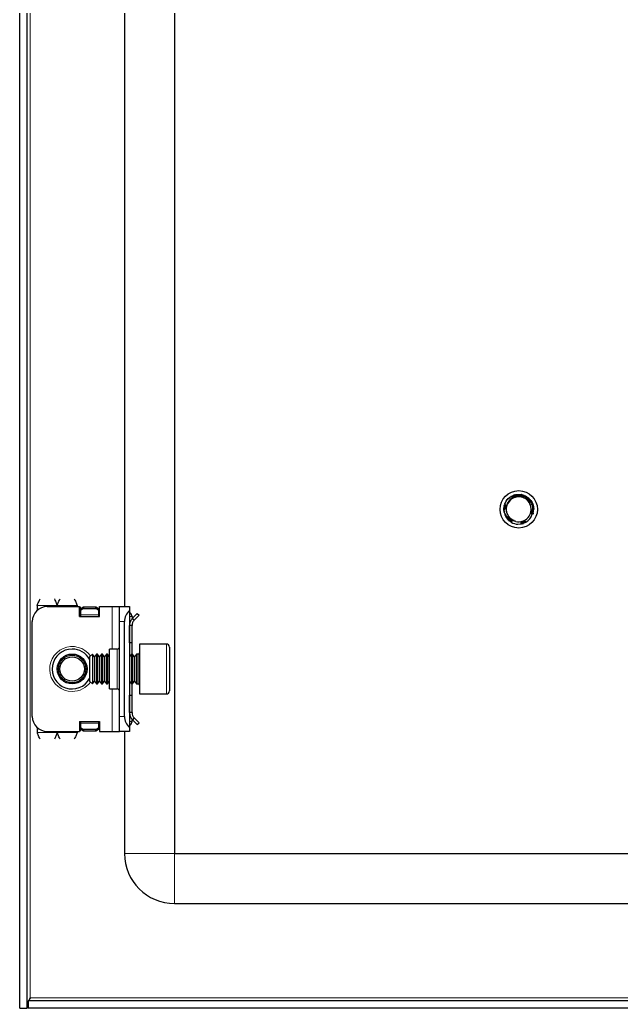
# Model space of a CAD drawing. Header units: millimetres. Extents: x 275 to 1191, y -693 to 1285.
# Drawn here: x 944.9 to 1065.4, y -589 to -390.8 of the extents above; entities that cross this region are included whole.
import ezdxf

# ---------------------------------------------------------------- set-up
doc = ezdxf.new("R2010")
doc.units = ezdxf.units.MM

msp = doc.modelspace()

# ---------------------------------------------------------------- linework, layer by layer
at = {"color": 7, "linetype": 'Continuous', "lineweight": 25}
for p, q in [((944.88, -588.97), (944.88, 1172.03)), ((946.38, -588.97), (946.38, 1172.03)), ((975.88, 1141.03), (975.88, -557.97)), ((965.88, -33.47), (965.88, -508.47)), ((1042.61, -487), (1042.78, -486.87)), ((1043.34, -486.39), (1043.61, -486.27)), ((1044.28, -486.03), (1044.24, -486.04)), ((1044.43, -486.01), (1044.61, -485.98)), ((1045.42, -486.02), (1045.38, -486.01)), ((1045.6, -486.05), (1045.56, -486.04)), ((1045.78, -486.1), (1045.74, -486.09)), ((1045.78, -486.15), (1045.99, -486.18)), ((1045.96, -486.17), (1045.91, -486.15)), ((1046.31, -486.33), (1046.27, -486.31)), ((1046.31, -486.33), (1046.31, -486.44)), ((1046.31, -486.33), (1046.45, -486.45)), ((1046.49, -486.44), (1046.45, -486.41)), ((1046.66, -486.55), (1046.62, -486.52)), ((1046.82, -486.68), (1046.78, -486.65)), ((1046.97, -486.82), (1046.94, -486.78)), ((1047.11, -486.96), (1047.08, -486.92)), ((1041.89, -488.77), (1041.88, -488.82)), ((1041.88, -488.97), (1041.88, -488.96)), ((1041.89, -488.77), (1041.95, -488.46)), ((1041.91, -488.56), (1041.9, -488.61)), ((1041.94, -488.36), (1041.93, -488.41)), ((1041.99, -488.17), (1041.98, -488.21)), ((1042.05, -487.99), (1042.03, -488.03)), ((1042.1, -487.85), (1042.2, -487.67)), ((1042.11, -487.85), (1042.21, -487.66)), ((1047.7, -487.93), (1047.69, -487.92)), ((1047.75, -488.1), (1047.74, -488.06)), ((1047.8, -488.28), (1047.79, -488.24)), ((1047.84, -488.47), (1047.83, -488.42)), ((1047.88, -488.86), (1047.85, -489.1)), ((1047.86, -488.66), (1047.86, -488.61)), ((1047.87, -489.27), (1047.87, -489.22)), ((1047.88, -488.86), (1047.88, -488.81)), ((1047.88, -489.06), (1047.88, -489.01)), ((1042.59, -489.83), (1042.42, -489.42)), ((1042.72, -491.05), (1042.6, -490.91)), ((1042.61, -490.93), (1042.62, -490.94)), ((1042.72, -491.05), (1042.75, -491.08)), ((1042.86, -491.19), (1042.9, -491.22)), ((1043.02, -491.32), (1043.06, -491.35)), ((1047.8, -489.67), (1047.72, -489.91)), ((1047.75, -489.86), (1047.76, -489.82)), ((1047.8, -489.67), (1047.81, -489.62)), ((1047.84, -489.47), (1047.85, -489.42)), ((1043.19, -491.44), (1043.23, -491.47)), ((1044.68, -491.96), (1045.43, -491.89)), ((1045.57, -491.89), (1045.62, -491.88)), ((1045.76, -491.84), (1045.81, -491.82)), ((1045.95, -491.77), (1046, -491.75)), ((1046.33, -491.59), (1046.1, -491.67)), ((1046.15, -491.69), (1046.19, -491.67)), ((1046.5, -491.49), (1046.3, -491.6)), ((1046.33, -491.52), (1046.37, -491.57)), ((1046.33, -491.59), (1046.37, -491.57)), ((948.38, -508.22), (948.38, -509.23)), ((950.38, -508.47), (956.88, -508.47)), ((956.38, -508.22), (956.38, -508.47)), ((956.88, -510.47), (956.88, -508.47)), ((957.08, -508.59), (956.88, -508.59)), ((957.08, -510.47), (957.08, -508.59)), ((957.13, -508.85), (957.63, -508.49)), ((957.63, -508.85), (957.13, -509.2)), ((957.13, -509.2), (957.13, -508.85)), ((957.63, -508.49), (957.63, -508.85)), ((957.63, -508.49), (960.13, -508.49)), ((957.63, -508.85), (960.13, -508.85)), ((960.13, -508.85), (960.13, -508.49)), ((960.13, -508.49), (960.63, -508.85)), ((960.63, -509.2), (960.13, -508.85)), ((960.63, -508.85), (960.63, -509.2)), ((960.88, -510.47), (960.88, -508.47)), ((960.88, -508.47), (963.38, -508.47)), ((963.38, -508.47), (964.88, -508.47)), ((964.88, -508.47), (966.88, -508.47)), ((964.88, -511.47), (964.88, -508.47)), ((966.88, -508.47), (966.88, -509.23)), ((956.88, -510.47), (960.88, -510.47)), ((957.13, -510.11), (957.13, -509.2)), ((957.13, -510.47), (957.13, -510.11)), ((960.63, -509.2), (960.63, -510.11)), ((960.63, -510.11), (960.63, -510.47)), ((966.88, -509.23), (966.88, -532.7)), ((966.88, -509.55), (967.09, -509.76)), ((967.38, -510.47), (967.38, -510.93)), ((967.47, -510.8), (968.44, -509.83)), ((967.82, -511.16), (967.47, -510.8)), ((967.82, -511.16), (968.8, -510.18)), ((968.44, -509.83), (968.8, -510.18)), ((947.38, -530.47), (947.38, -511.47)), ((964.88, -530.47), (964.88, -511.47)), ((965.88, -530.47), (965.88, -511.47)), ((967.38, -512.22), (966.88, -512.22)), ((966.88, -515.72), (966.88, -512.22)), ((967.38, -515.72), (967.38, -512.22)), ((964.38, -516.97), (962.88, -516.97)), ((962.88, -524.97), (962.88, -516.97)), ((967.38, -515.72), (966.88, -515.72)), ((967.38, -517.97), (967.38, -515.72)), ((974.28, -515.97), (968.88, -515.97)), ((968.88, -515.97), (968.88, -525.97)), ((974.88, -516.57), (974.88, -525.37)), ((959.44, -517.97), (958.88, -518.52)), ((958.88, -518.52), (958.88, -523.41)), ((959.49, -517.97), (959.44, -517.97)), ((959.44, -517.97), (959.44, -523.97)), ((959.88, -518.52), (959.49, -517.97)), ((959.49, -517.97), (959.49, -523.49)), ((960.27, -517.97), (959.88, -518.52)), ((959.88, -518.52), (959.88, -523.03)), ((960.49, -517.97), (960.27, -517.97)), ((960.27, -517.97), (960.27, -523.49)), ((960.88, -518.52), (960.49, -517.97)), ((960.49, -517.97), (960.49, -523.49)), ((961.27, -517.97), (960.88, -518.52)), ((960.88, -518.52), (960.88, -523.03)), ((961.49, -517.97), (961.27, -517.97)), ((961.27, -517.97), (961.27, -523.49)), ((961.88, -518.52), (961.49, -517.97)), ((961.49, -517.97), (961.49, -523.49)), ((962.27, -517.97), (961.88, -518.52)), ((961.88, -518.52), (961.88, -523.03)), ((962.49, -517.97), (962.27, -517.97)), ((962.27, -517.97), (962.27, -523.49)), ((962.88, -518.52), (962.49, -517.97)), ((962.49, -517.97), (962.49, -523.49)), ((967.27, -517.97), (966.88, -518.52)), ((967.49, -517.97), (967.27, -517.97)), ((967.27, -517.97), (967.27, -523.49)), ((967.88, -518.52), (967.49, -517.97)), ((967.49, -517.97), (967.49, -523.49)), ((968.27, -517.97), (967.88, -518.52)), ((967.88, -518.52), (967.88, -523.03)), ((968.63, -517.97), (968.27, -517.97)), ((968.27, -517.97), (968.27, -523.49)), ((959.88, -523.03), (959.88, -523.41)), ((960.88, -523.03), (960.88, -523.41)), ((961.88, -523.03), (961.88, -523.41)), ((967.88, -523.03), (967.88, -523.41)), ((958.88, -523.41), (959.44, -523.97)), ((959.44, -523.97), (959.49, -523.97)), ((959.49, -523.97), (959.88, -523.41)), ((959.49, -523.49), (959.49, -523.97)), ((959.88, -523.41), (960.27, -523.97)), ((960.27, -523.49), (960.27, -523.97)), ((960.27, -523.97), (960.49, -523.97)), ((960.49, -523.97), (960.88, -523.41)), ((960.49, -523.49), (960.49, -523.97)), ((960.88, -523.41), (961.27, -523.97)), ((961.27, -523.49), (961.27, -523.97)), ((961.27, -523.97), (961.49, -523.97)), ((961.49, -523.97), (961.88, -523.41)), ((961.49, -523.49), (961.49, -523.97)), ((961.88, -523.41), (962.27, -523.97)), ((962.27, -523.49), (962.27, -523.97)), ((962.27, -523.97), (962.49, -523.97)), ((962.49, -523.97), (962.88, -523.41)), ((962.49, -523.49), (962.49, -523.97)), ((962.88, -524.97), (964.38, -524.97)), ((966.88, -523.41), (967.27, -523.97)), ((967.27, -523.49), (967.27, -523.97)), ((967.27, -523.97), (967.49, -523.97)), ((967.38, -526.22), (967.38, -523.97)), ((967.49, -523.97), (967.88, -523.41)), ((967.49, -523.49), (967.49, -523.97)), ((967.88, -523.41), (968.27, -523.97)), ((968.27, -523.49), (968.27, -523.97)), ((968.27, -523.97), (968.63, -523.97)), ((966.88, -526.22), (967.38, -526.22)), ((966.88, -529.72), (966.88, -526.22)), ((967.38, -529.72), (967.38, -526.22)), ((968.88, -525.97), (974.28, -525.97)), ((964.88, -533.47), (964.88, -530.47)), ((967.38, -529.72), (966.88, -529.72)), ((967.82, -530.78), (967.47, -531.13)), ((967.82, -530.78), (968.8, -531.75)), ((948.38, -532.7), (948.38, -533.72)), ((956.88, -531.47), (956.88, -533.47)), ((956.88, -531.47), (960.88, -531.47)), ((957.08, -533.35), (957.08, -531.47)), ((957.13, -531.82), (957.13, -531.47)), ((957.13, -532.74), (957.13, -531.82)), ((957.13, -532.74), (957.63, -533.09)), ((957.13, -533.09), (957.13, -532.74)), ((960.13, -533.09), (960.63, -532.74)), ((960.63, -531.47), (960.63, -531.82)), ((960.63, -531.82), (960.63, -532.74)), ((960.63, -532.74), (960.63, -533.09)), ((960.88, -531.47), (960.88, -533.47)), ((967.09, -532.17), (966.88, -532.38)), ((966.88, -532.7), (966.88, -533.47)), ((967.38, -531.47), (967.38, -531.07)), ((967.47, -531.13), (968.44, -532.11)), ((968.44, -532.11), (968.8, -531.75)), ((950.38, -533.47), (956.88, -533.47)), ((956.38, -533.47), (956.38, -533.72)), ((956.88, -533.35), (957.08, -533.35)), ((957.63, -533.44), (957.13, -533.09)), ((960.13, -533.09), (957.63, -533.09)), ((957.63, -533.09), (957.63, -533.44)), ((960.13, -533.44), (957.63, -533.44)), ((960.13, -533.44), (960.13, -533.09)), ((960.63, -533.09), (960.13, -533.44)), ((960.88, -533.47), (963.38, -533.47)), ((963.38, -533.47), (964.88, -533.47)), ((966.88, -533.47), (964.88, -533.47)), ((965.88, -533.47), (965.88, -557.97)), ((975.88, -557.97), (1159.88, -557.97)), ((975.88, -567.97), (1159.88, -567.97)), ((946.58, -587.47), (946.58, -588.97)), ((1189.18, -587.47), (946.58, -587.47)), ((946.74, -587.47), (946.98, -586.87)), ((944.88, -588.97), (946.38, -588.97)), ((1189.18, -588.97), (946.58, -588.97))]:
    msp.add_line(p, q, dxfattribs=at)
at = {"color": 8, "linetype": 'Continuous', "lineweight": 18}
for p, q in [((946.98, -586.87), (946.98, 1169.93)), ((948.38, -508.22), (952.38, -508.22)), ((952.38, -508.22), (956.38, -508.22)), ((963.38, -516.97), (963.38, -508.47)), ((960.63, -510.11), (957.13, -510.11)), ((966.88, -509.97), (967.09, -509.76)), ((966.88, -510.47), (967.38, -510.47)), ((965.88, -511.47), (964.88, -511.47)), ((964.38, -524.97), (964.38, -516.97)), ((974.28, -525.97), (974.28, -515.97)), ((968.63, -519.35), (968.63, -517.97)), ((968.63, -523.97), (968.63, -519.35)), ((963.38, -533.47), (963.38, -524.97)), ((964.88, -530.47), (965.88, -530.47)), ((957.13, -531.82), (960.63, -531.82)), ((966.88, -531.47), (967.38, -531.47)), ((966.88, -531.97), (967.09, -532.17)), ((948.38, -533.72), (952.38, -533.72)), ((956.38, -533.72), (952.38, -533.72)), ((975.88, -557.97), (965.88, -557.97)), ((975.88, -557.97), (975.88, -567.97)), ((1188.78, -586.87), (946.98, -586.87))]:
    msp.add_line(p, q, dxfattribs=at)
at = {"color": 7, "linetype": 'Continuous', "lineweight": 25}
for centre, radius in [((1044.88, -488.97), 3.75), ((955.38, -520.97), 3), ((955.38, -520.97), 2.76), ((955.38, -520.97), 2.45)]:
    msp.add_circle(centre, radius, dxfattribs=at)
for centre, radius, start, end in [((1044.88, -488.97), 2.5, 108.5944, 168.5944), ((1044.88, -488.97), 2.5, 48.5944, 108.5944), ((1044.88, -488.97), 2.5, 348.5944, 48.5944), ((1044.88, -488.97), 3, 180, 220.7437), ((1044.88, -488.97), 2.5, 168.5944, 190.5165), ((1044.88, -488.97), 2.5, 255.8881, 288.5944), ((1044.88, -488.97), 2.5, 288.5944, 348.5944), ((1044.88, -488.97), 3, 239.9286, 266.2193), ((950.38, -511.47), 3, 90, 180), ((968.88, -511.47), 3, 131.8103, 180), ((966.38, -510.47), 1, 360, 45), ((955.38, -520.97), 4, 90, 331.045), ((955.38, -520.97), 4, 28.955, 90), ((964.38, -516.47), 0.5, 270, 0), ((974.28, -516.57), 0.6, 0, 90), ((968.63, -517.72), 0.25, 270, 0), ((964.38, -525.47), 0.5, 0, 90), ((968.63, -524.22), 0.25, 360, 90), ((974.28, -525.37), 0.6, 270, 360), ((950.38, -530.47), 3, 180, 270), ((968.88, -530.47), 3, 180, 228.1897), ((966.38, -531.47), 1, 315, 360), ((975.88, -557.97), 10, 180, 270)]:
    msp.add_arc(centre, radius, start, end, dxfattribs=at)
at = {"color": 8, "linetype": 'Continuous', "lineweight": 18}
for start, end in [(35.4622, 270), (270, 324.5378)]:
    msp.add_arc((955.38, -520.97), 4.5, start, end, dxfattribs=at)
at = {"color": 7, "linetype": 'Continuous', "lineweight": 25}
for points, knots in [([(1042.05, -487.99), (1042.25, -487.56), (1042.57, -486.92), (1043.16, -486.52), (1043.36, -486.38)], [0, 0, 0, 0, 0.657042, 1, 1, 1, 1]), ([(1042.25, -487.58), (1042.28, -487.51), (1042.42, -487.16), (1042.73, -486.85), (1043.01, -486.63), (1043.05, -486.59)], [0, 0, 0, 0, 0.17549, 0.867074, 1, 1, 1, 1]), ([(1042.33, -487.45), (1042.35, -487.4), (1042.45, -487.1), (1042.7, -486.89), (1042.9, -486.71)], [0, 0, 0, 0, 0.171865, 1, 1, 1, 1]), ([(1043.72, -486.61), (1043.66, -486.64), (1043.34, -486.83), (1042.84, -487.29), (1042.53, -487.88), (1042.45, -488.22), (1042.43, -488.28)], [0, 0, 0, 0, 0.104785, 0.513079, 0.918136, 1, 1, 1, 1]), ([(1042.61, -487), (1042.61, -487.01), (1042.59, -487.03), (1042.58, -487.04), (1042.57, -487.06)], [0, 0, 0, 0, 0.296796, 1, 1, 1, 1]), ([(1042.74, -486.87), (1042.73, -486.87), (1042.72, -486.88), (1042.71, -486.89), (1042.71, -486.9)], [0, 0, 0, 0, 0.4842322, 1, 1, 1, 1]), ([(1042.87, -486.74), (1042.87, -486.74), (1042.86, -486.75), (1042.85, -486.76), (1042.84, -486.77)], [0, 0, 0, 0, 0.485158, 1, 1, 1, 1]), ([(1043.02, -486.62), (1043.01, -486.62), (1043, -486.63), (1042.99, -486.64), (1042.98, -486.64)], [0, 0, 0, 0, 0.484546, 1, 1, 1, 1]), ([(1043.17, -486.5), (1043.17, -486.5), (1043.16, -486.51), (1043.14, -486.52), (1043.14, -486.53)], [0, 0, 0, 0, 0.482687, 1, 1, 1, 1]), ([(1043.17, -486.5), (1043.19, -486.49), (1043.24, -486.46), (1043.29, -486.43), (1043.34, -486.42)], [0, 0, 0, 0, 0.230751, 1, 1, 1, 1]), ([(1043.34, -486.39), (1043.34, -486.4), (1043.32, -486.4), (1043.31, -486.41), (1043.3, -486.42)], [0, 0, 0, 0, 0.480194, 1, 1, 1, 1]), ([(1043.34, -486.39), (1043.37, -486.41), (1043.43, -486.45), (1043.51, -486.51), (1043.54, -486.56), (1043.56, -486.59)], [0, 0, 0, 0, 0.362858, 0.693435, 1, 1, 1, 1]), ([(1043.7, -486.65), (1043.69, -486.65), (1043.65, -486.64), (1043.58, -486.61), (1043.51, -486.56), (1043.42, -486.49), (1043.38, -486.42), (1043.36, -486.38)], [0, 0, 0, 0, 0.084477, 0.253367, 0.470159, 0.686909, 1, 1, 1, 1]), ([(1043.52, -486.29), (1043.52, -486.3), (1043.5, -486.3), (1043.49, -486.31), (1043.48, -486.32)], [0, 0, 0, 0, 0.477867, 1, 1, 1, 1]), ([(1043.64, -486.59), (1043.63, -486.58), (1043.62, -486.53), (1043.59, -486.45), (1043.54, -486.38), (1043.5, -486.34), (1043.48, -486.32)], [0, 0, 0, 0, 0.154183, 0.462567, 0.728091, 1, 1, 1, 1]), ([(1043.52, -486.29), (1043.55, -486.31), (1043.61, -486.35), (1043.68, -486.43), (1043.72, -486.51), (1043.75, -486.57), (1043.75, -486.61), (1043.76, -486.61)], [0, 0, 0, 0, 0.2607623, 0.4948046, 0.7237939, 0.9427899, 1, 1, 1, 1]), ([(1043.71, -486.2), (1043.7, -486.21), (1043.69, -486.21), (1043.67, -486.22), (1043.67, -486.22)], [0, 0, 0, 0, 0.4764859, 1, 1, 1, 1]), ([(1043.8, -486.62), (1043.8, -486.6), (1043.81, -486.55), (1043.79, -486.47), (1043.76, -486.38), (1043.72, -486.29), (1043.68, -486.25), (1043.67, -486.22)], [0, 0, 0, 0, 0.114393, 0.350182, 0.585971, 0.790611, 1, 1, 1, 1]), ([(1043.71, -486.2), (1043.73, -486.2), (1043.79, -486.17), (1043.86, -486.16), (1043.9, -486.15)], [0, 0, 0, 0, 0.301025, 1, 1, 1, 1]), ([(1043.71, -486.2), (1043.74, -486.23), (1043.79, -486.27), (1043.85, -486.35), (1043.89, -486.43), (1043.91, -486.52), (1043.91, -486.58), (1043.91, -486.62), (1043.9, -486.63)], [0, 0, 0, 0, 0.218347, 0.41099, 0.598711, 0.777744, 0.945667, 1, 1, 1, 1]), ([(1044.08, -486.6), (1044.07, -486.6), (1044.02, -486.62), (1043.94, -486.63), (1043.85, -486.63), (1043.78, -486.62), (1043.73, -486.61), (1043.72, -486.61)], [0, 0, 0, 0, 0.099011, 0.388276, 0.61301, 0.895384, 1, 1, 1, 1]), ([(1043.9, -486.13), (1043.9, -486.13), (1043.88, -486.14), (1043.87, -486.14), (1043.86, -486.15)], [0, 0, 0, 0, 0.4765794, 1, 1, 1, 1]), ([(1043.93, -486.63), (1043.93, -486.62), (1043.95, -486.59), (1043.96, -486.51), (1043.96, -486.41), (1043.94, -486.32), (1043.91, -486.23), (1043.87, -486.17), (1043.86, -486.15)], [0, 0, 0, 0, 0.019058, 0.219488, 0.419831, 0.620151, 0.807785, 1, 1, 1, 1]), ([(1043.9, -486.13), (1043.93, -486.16), (1043.97, -486.21), (1044.02, -486.29), (1044.04, -486.38), (1044.05, -486.46), (1044.05, -486.53), (1044.04, -486.57), (1044.03, -486.59)], [0, 0, 0, 0, 0.213002, 0.396975, 0.575181, 0.744364, 0.902779, 1, 1, 1, 1]), ([(1044.1, -486.07), (1044.09, -486.07), (1044.07, -486.08), (1044.06, -486.08), (1044.05, -486.08)], [0, 0, 0, 0, 0.4789775, 1, 1, 1, 1]), ([(1044.06, -486.58), (1044.07, -486.56), (1044.09, -486.51), (1044.11, -486.42), (1044.11, -486.33), (1044.1, -486.22), (1044.07, -486.14), (1044.05, -486.08)], [0, 0, 0, 0, 0.147065, 0.321231, 0.495346, 0.669443, 1, 1, 1, 1]), ([(1044.35, -486.36), (1044.34, -486.38), (1044.32, -486.43), (1044.26, -486.5), (1044.17, -486.57), (1044.11, -486.59), (1044.08, -486.6)], [0, 0, 0, 0, 0.153621, 0.528305, 0.811762, 1, 1, 1, 1]), ([(1044.1, -486.07), (1044.12, -486.1), (1044.15, -486.16), (1044.18, -486.25), (1044.2, -486.33), (1044.19, -486.41), (1044.17, -486.48), (1044.15, -486.54), (1044.13, -486.57), (1044.12, -486.58)], [0, 0, 0, 0, 0.195461, 0.359649, 0.517607, 0.666788, 0.806268, 0.936243, 1, 1, 1, 1]), ([(1044.17, -486.53), (1044.17, -486.53), (1044.21, -486.48), (1044.24, -486.4), (1044.26, -486.29), (1044.27, -486.2), (1044.26, -486.11), (1044.25, -486.06), (1044.24, -486.04)], [0, 0, 0, 0, 0.001313, 0.309582, 0.493731, 0.677835, 0.837663, 1, 1, 1, 1]), ([(1044.28, -486.03), (1044.29, -486.05), (1044.32, -486.11), (1044.33, -486.19), (1044.33, -486.27), (1044.32, -486.35), (1044.29, -486.44), (1044.24, -486.5), (1044.21, -486.53)], [0, 0, 0, 0, 0.162579, 0.32416, 0.478216, 0.623372, 0.759205, 1, 1, 1, 1]), ([(1044.21, -486.54), (1044.23, -486.52), (1044.28, -486.47), (1044.32, -486.41), (1044.34, -486.38), (1044.35, -486.36)], [0, 0, 0, 0, 0.41332, 0.833507, 1, 1, 1, 1]), ([(1044.28, -486.03), (1044.31, -486.02), (1044.63, -485.96), (1045.27, -485.95), (1045.93, -486.13), (1046.26, -486.31), (1046.33, -486.34)], [0, 0, 0, 0, 0.044285, 0.46488, 0.894202, 1, 1, 1, 1]), ([(1046.33, -486.65), (1046.26, -486.61), (1045.94, -486.44), (1045.27, -486.25), (1044.65, -486.29), (1044.35, -486.36), (1044.35, -486.36)], [0, 0, 0, 0, 0.102158, 0.551599, 0.99962, 1, 1, 1, 1]), ([(1044.71, -486), (1044.78, -485.98), (1044.95, -485.95), (1045.12, -485.97), (1045.22, -485.99)], [0, 0, 0, 0, 0.399625, 1, 1, 1, 1]), ([(1045.4, -486.03), (1045.44, -486.03), (1045.59, -486.04), (1045.72, -486.08), (1045.81, -486.12)], [0, 0, 0, 0, 0.317385, 1, 1, 1, 1]), ([(1046.25, -486.62), (1046.25, -486.62), (1046.25, -486.59), (1046.26, -486.52), (1046.28, -486.43), (1046.31, -486.37), (1046.33, -486.34)], [0, 0, 0, 0, 0.058255, 0.305509, 0.64716, 1, 1, 1, 1]), ([(1046.33, -486.65), (1046.35, -486.62), (1046.39, -486.58), (1046.43, -486.49), (1046.44, -486.44), (1046.45, -486.41)], [0, 0, 0, 0, 0.351509, 0.671861, 1, 1, 1, 1]), ([(1046.53, -487.09), (1046.53, -487.08), (1046.49, -487.05), (1046.44, -486.99), (1046.39, -486.9), (1046.36, -486.82), (1046.33, -486.73), (1046.33, -486.67), (1046.33, -486.65)], [0, 0, 0, 0, 0.066273, 0.267344, 0.423096, 0.618734, 0.814089, 1, 1, 1, 1]), ([(1046.49, -486.44), (1046.49, -486.47), (1046.48, -486.54), (1046.45, -486.64), (1046.41, -486.72), (1046.37, -486.77), (1046.35, -486.79), (1046.35, -486.79)], [0, 0, 0, 0, 0.275174, 0.5228455, 0.7652252, 0.9970202, 1, 1, 1, 1]), ([(1046.36, -486.84), (1046.38, -486.83), (1046.42, -486.81), (1046.48, -486.76), (1046.54, -486.69), (1046.59, -486.61), (1046.61, -486.55), (1046.62, -486.52)], [0, 0, 0, 0, 0.084965, 0.329338, 0.573716, 0.784411, 1, 1, 1, 1]), ([(1046.66, -486.55), (1046.65, -486.59), (1046.64, -486.66), (1046.6, -486.75), (1046.55, -486.82), (1046.49, -486.88), (1046.44, -486.92), (1046.41, -486.93), (1046.41, -486.93)], [0, 0, 0, 0, 0.222831, 0.420099, 0.612409, 0.79585, 0.967895, 1, 1, 1, 1]), ([(1046.42, -486.96), (1046.42, -486.96), (1046.46, -486.95), (1046.52, -486.92), (1046.61, -486.87), (1046.68, -486.81), (1046.74, -486.73), (1046.77, -486.68), (1046.78, -486.65)], [0, 0, 0, 0, 0.002693, 0.20821, 0.413641, 0.619057, 0.807274, 1, 1, 1, 1]), ([(1046.82, -486.68), (1046.81, -486.72), (1046.79, -486.78), (1046.74, -486.86), (1046.69, -486.93), (1046.62, -486.98), (1046.56, -487.01), (1046.53, -487.02), (1046.51, -487.02)], [0, 0, 0, 0, 0.219212, 0.409339, 0.593597, 0.768568, 0.932394, 1, 1, 1, 1]), ([(1046.52, -487.05), (1046.56, -487.04), (1046.62, -487.03), (1046.72, -486.99), (1046.8, -486.94), (1046.88, -486.87), (1046.92, -486.81), (1046.94, -486.78)], [0, 0, 0, 0, 0.190996, 0.383798, 0.576553, 0.78528, 1, 1, 1, 1]), ([(1046.98, -487.17), (1046.98, -487.17), (1046.95, -487.19), (1046.9, -487.2), (1046.81, -487.21), (1046.71, -487.2), (1046.6, -487.15), (1046.55, -487.11), (1046.53, -487.09)], [0, 0, 0, 0, 0.045866, 0.230744, 0.387461, 0.658246, 0.861978, 1, 1, 1, 1]), ([(1046.97, -486.82), (1046.96, -486.85), (1046.93, -486.91), (1046.87, -486.98), (1046.81, -487.04), (1046.73, -487.08), (1046.67, -487.1), (1046.62, -487.1), (1046.59, -487.1)], [0, 0, 0, 0, 0.211659, 0.390361, 0.562352, 0.724819, 0.876696, 1, 1, 1, 1]), ([(1046.61, -487.12), (1046.62, -487.12), (1046.69, -487.13), (1046.79, -487.11), (1046.9, -487.06), (1046.99, -487.01), (1047.05, -486.95), (1047.08, -486.92)], [0, 0, 0, 0, 0.046579, 0.362688, 0.551736, 0.740753, 1, 1, 1, 1]), ([(1046.62, -487.16), (1046.65, -487.17), (1046.71, -487.19), (1046.8, -487.2), (1046.9, -487.19), (1046.95, -487.18), (1046.98, -487.17)], [0, 0, 0, 0, 0.251795, 0.502165, 0.752314, 1, 1, 1, 1]), ([(1047.11, -486.96), (1047.09, -486.98), (1047.06, -487.03), (1046.99, -487.09), (1046.92, -487.13), (1046.85, -487.16), (1046.78, -487.17), (1046.71, -487.18), (1046.68, -487.17), (1046.66, -487.16)], [0, 0, 0, 0, 0.169226, 0.337427, 0.497935, 0.649179, 0.790582, 0.922688, 1, 1, 1, 1]), ([(1047.72, -489.01), (1047.71, -488.93), (1047.7, -488.54), (1047.52, -487.87), (1047.15, -487.39), (1046.98, -487.17)], [0, 0, 0, 0, 0.108003, 0.585763, 1, 1, 1, 1]), ([(1047.11, -486.96), (1047.23, -487.11), (1047.51, -487.46), (1047.8, -488.12), (1047.85, -488.63), (1047.88, -488.88)], [0, 0, 0, 0, 0.274163, 0.639603, 1, 1, 1, 1]), ([(1047.19, -487.08), (1047.23, -487.12), (1047.37, -487.26), (1047.46, -487.43), (1047.53, -487.56)], [0, 0, 0, 0, 0.288707, 1, 1, 1, 1]), ([(1042.37, -488.68), (1042.36, -488.69), (1042.35, -488.73), (1042.31, -488.78), (1042.25, -488.83), (1042.19, -488.88), (1042.11, -488.92), (1042.03, -488.95), (1041.95, -488.96), (1041.9, -488.96), (1041.88, -488.96)], [0, 0, 0, 0, 0.0602215, 0.1811302, 0.3019881, 0.4228095, 0.5894372, 0.7560296, 0.8771102, 1, 1, 1, 1]), ([(1041.88, -488.98), (1041.88, -488.93), (1041.88, -488.85), (1041.89, -488.77), (1041.9, -488.75)], [0, 0, 0, 0, 0.659859, 1, 1, 1, 1]), ([(1042.24, -488.84), (1042.21, -488.83), (1042.15, -488.81), (1042.06, -488.8), (1041.97, -488.8), (1041.91, -488.81), (1041.88, -488.82)], [0, 0, 0, 0, 0.237597, 0.516729, 0.755527, 1, 1, 1, 1]), ([(1041.88, -488.98), (1041.91, -488.96), (1041.97, -488.93), (1042.07, -488.9), (1042.13, -488.9), (1042.15, -488.89)], [0, 0, 0, 0, 0.371226, 0.708872, 1, 1, 1, 1]), ([(1042.81, -490.75), (1042.79, -490.73), (1042.54, -490.5), (1042.2, -490.04), (1041.95, -489.43), (1041.9, -489.08), (1041.88, -488.97)], [0, 0, 0, 0, 0.050685, 0.485619, 0.826643, 1, 1, 1, 1]), ([(1041.89, -488.77), (1041.92, -488.76), (1041.98, -488.73), (1042.08, -488.71), (1042.17, -488.71), (1042.25, -488.72), (1042.3, -488.74), (1042.32, -488.75)], [0, 0, 0, 0, 0.235039, 0.445532, 0.651268, 0.847853, 1, 1, 1, 1]), ([(1042.34, -488.73), (1042.32, -488.71), (1042.27, -488.67), (1042.18, -488.63), (1042.08, -488.61), (1041.99, -488.6), (1041.93, -488.61), (1041.9, -488.61)], [0, 0, 0, 0, 0.189173, 0.404697, 0.62022, 0.807935, 1, 1, 1, 1]), ([(1041.91, -488.56), (1041.94, -488.55), (1042.01, -488.53), (1042.1, -488.52), (1042.19, -488.53), (1042.28, -488.56), (1042.34, -488.59), (1042.37, -488.62), (1042.38, -488.62)], [0, 0, 0, 0, 0.214065, 0.402363, 0.585629, 0.760234, 0.923894, 1, 1, 1, 1]), ([(1042.4, -488.62), (1042.39, -488.61), (1042.36, -488.57), (1042.3, -488.52), (1042.21, -488.46), (1042.12, -488.43), (1042.03, -488.41), (1041.97, -488.41), (1041.93, -488.41)], [0, 0, 0, 0, 0.069872, 0.258455, 0.446951, 0.635422, 0.81547, 1, 1, 1, 1]), ([(1041.94, -488.36), (1041.95, -488.31), (1041.97, -488.23), (1042, -488.16), (1042.01, -488.13)], [0, 0, 0, 0, 0.657988, 1, 1, 1, 1]), ([(1041.94, -488.36), (1041.98, -488.35), (1042.04, -488.34), (1042.14, -488.35), (1042.22, -488.37), (1042.3, -488.4), (1042.36, -488.45), (1042.39, -488.48), (1042.4, -488.5)], [0, 0, 0, 0, 0.208898, 0.388587, 0.562428, 0.727295, 0.881578, 1, 1, 1, 1]), ([(1042.41, -488.47), (1042.39, -488.45), (1042.36, -488.4), (1042.3, -488.35), (1042.23, -488.29), (1042.15, -488.25), (1042.07, -488.22), (1042.01, -488.22), (1041.98, -488.21)], [0, 0, 0, 0, 0.137266, 0.30795, 0.478578, 0.649185, 0.822833, 1, 1, 1, 1]), ([(1041.99, -488.17), (1042.02, -488.17), (1042.08, -488.16), (1042.17, -488.18), (1042.25, -488.21), (1042.31, -488.25), (1042.37, -488.31), (1042.41, -488.36), (1042.43, -488.4), (1042.44, -488.41)], [0, 0, 0, 0, 0.165667, 0.330522, 0.488809, 0.638525, 0.778629, 0.909213, 1, 1, 1, 1]), ([(1042.41, -488.33), (1042.4, -488.32), (1042.38, -488.27), (1042.33, -488.21), (1042.26, -488.14), (1042.18, -488.09), (1042.11, -488.05), (1042.06, -488.04), (1042.03, -488.03)], [0, 0, 0, 0, 0.076151, 0.276704, 0.47712, 0.677473, 0.837574, 1, 1, 1, 1]), ([(1042.05, -487.99), (1042.07, -487.99), (1042.13, -488), (1042.21, -488.03), (1042.28, -488.07), (1042.34, -488.12), (1042.38, -488.18), (1042.42, -488.25), (1042.44, -488.3), (1042.44, -488.33), (1042.44, -488.34)], [0, 0, 0, 0, 0.1540267, 0.3070949, 0.4528616, 0.5901228, 0.718565, 0.8388555, 0.9524699, 1, 1, 1, 1]), ([(1042.12, -487.85), (1042.13, -487.8), (1042.16, -487.67), (1042.23, -487.56), (1042.27, -487.5)], [0, 0, 0, 0, 0.462482, 1, 1, 1, 1]), ([(1042.37, -488.63), (1042.37, -488.74), (1042.35, -489.01), (1042.4, -489.27), (1042.42, -489.42)], [0, 0, 0, 0, 0.408521, 1, 1, 1, 1]), ([(1042.43, -488.47), (1042.43, -488.48), (1042.42, -488.53), (1042.4, -488.58), (1042.38, -488.62), (1042.37, -488.63)], [0, 0, 0, 0, 0.157682, 0.80304, 1, 1, 1, 1]), ([(1042.43, -488.28), (1042.44, -488.31), (1042.45, -488.37), (1042.44, -488.44), (1042.43, -488.47)], [0, 0, 0, 0, 0.5444726, 1, 1, 1, 1]), ([(1047.33, -489.46), (1047.34, -489.43), (1047.36, -489.35), (1047.41, -489.25), (1047.48, -489.17), (1047.55, -489.11), (1047.62, -489.05), (1047.67, -489.02), (1047.71, -489.01), (1047.72, -489.01)], [0, 0, 0, 0, 0.125166, 0.336769, 0.488675, 0.640371, 0.791962, 0.943503, 1, 1, 1, 1]), ([(1047.84, -489.47), (1047.8, -489.48), (1047.74, -489.5), (1047.64, -489.5), (1047.55, -489.48), (1047.48, -489.45), (1047.41, -489.42), (1047.38, -489.38), (1047.36, -489.37)], [0, 0, 0, 0, 0.205811, 0.38496, 0.558827, 0.724121, 0.878934, 1, 1, 1, 1]), ([(1047.4, -489.28), (1047.43, -489.3), (1047.48, -489.35), (1047.57, -489.39), (1047.66, -489.42), (1047.75, -489.43), (1047.82, -489.43), (1047.85, -489.42)], [0, 0, 0, 0, 0.19243, 0.403622, 0.614801, 0.805152, 1, 1, 1, 1]), ([(1047.87, -489.27), (1047.83, -489.28), (1047.77, -489.31), (1047.67, -489.32), (1047.58, -489.31), (1047.5, -489.29), (1047.44, -489.27), (1047.42, -489.26), (1047.42, -489.25)], [0, 0, 0, 0, 0.227908, 0.430276, 0.627707, 0.816134, 0.99284, 1, 1, 1, 1]), ([(1047.49, -489.17), (1047.49, -489.17), (1047.53, -489.19), (1047.6, -489.22), (1047.69, -489.23), (1047.78, -489.24), (1047.84, -489.22), (1047.87, -489.22)], [0, 0, 0, 0, 0.050156, 0.304513, 0.55888, 0.776903, 1, 1, 1, 1]), ([(1047.88, -489.06), (1047.85, -489.08), (1047.79, -489.11), (1047.69, -489.13), (1047.6, -489.14), (1047.55, -489.13), (1047.53, -489.12)], [0, 0, 0, 0, 0.293779, 0.558982, 0.818494, 1, 1, 1, 1]), ([(1047.57, -487.67), (1047.59, -487.7), (1047.68, -487.83), (1047.73, -488), (1047.76, -488.13)], [0, 0, 0, 0, 0.192577, 1, 1, 1, 1]), ([(1047.65, -489.04), (1047.67, -489.04), (1047.72, -489.04), (1047.8, -489.04), (1047.85, -489.02), (1047.88, -489.01)], [0, 0, 0, 0, 0.236131, 0.613435, 1, 1, 1, 1]), ([(1047.77, -488.22), (1047.79, -488.27), (1047.85, -488.42), (1047.86, -488.58), (1047.87, -488.69)], [0, 0, 0, 0, 0.28291, 1, 1, 1, 1]), ([(1043.87, -491.2), (1043.8, -491.16), (1043.48, -491.01), (1042.97, -490.59), (1042.72, -490.09), (1042.59, -489.83)], [0, 0, 0, 0, 0.1306517, 0.5600073, 1, 1, 1, 1]), ([(1042.61, -490.93), (1042.62, -490.9), (1042.66, -490.85), (1042.72, -490.8), (1042.77, -490.76), (1042.81, -490.75), (1042.81, -490.75)], [0, 0, 0, 0, 0.315056, 0.630194, 0.945514, 1, 1, 1, 1]), ([(1043.17, -490.8), (1043.14, -490.79), (1043.08, -490.77), (1043, -490.78), (1042.92, -490.79), (1042.84, -490.81), (1042.73, -490.85), (1042.66, -490.91), (1042.62, -490.94)], [0, 0, 0, 0, 0.149407, 0.278563, 0.407661, 0.536722, 0.727045, 1, 1, 1, 1]), ([(1042.72, -491.05), (1042.73, -491.02), (1042.76, -490.97), (1042.82, -490.9), (1042.89, -490.85), (1042.96, -490.82), (1043.04, -490.8), (1043.11, -490.79), (1043.16, -490.8), (1043.19, -490.81)], [0, 0, 0, 0, 0.159446, 0.318034, 0.469983, 0.61348, 0.747649, 0.872856, 1, 1, 1, 1]), ([(1043.23, -490.85), (1043.23, -490.85), (1043.2, -490.84), (1043.13, -490.85), (1043.04, -490.87), (1042.96, -490.9), (1042.89, -490.95), (1042.81, -491.01), (1042.77, -491.06), (1042.75, -491.08)], [0, 0, 0, 0, 0.018281, 0.175639, 0.332896, 0.490097, 0.647274, 0.821632, 1, 1, 1, 1]), ([(1042.81, -490.75), (1042.83, -490.74), (1042.87, -490.73), (1042.96, -490.72), (1043.06, -490.74), (1043.15, -490.78), (1043.23, -490.83), (1043.31, -490.91), (1043.38, -491.03), (1043.4, -491.11), (1043.42, -491.15)], [0, 0, 0, 0, 0.0736464, 0.1695635, 0.351373, 0.4388934, 0.519676, 0.6829056, 0.8511995, 1, 1, 1, 1]), ([(1042.86, -491.19), (1042.87, -491.15), (1042.9, -491.09), (1042.95, -491.01), (1043.01, -490.95), (1043.08, -490.91), (1043.16, -490.88), (1043.21, -490.86), (1043.24, -490.86), (1043.25, -490.86)], [0, 0, 0, 0, 0.198035, 0.367663, 0.531495, 0.686664, 0.831818, 0.981917, 1, 1, 1, 1]), ([(1043.31, -490.93), (1043.3, -490.93), (1043.26, -490.93), (1043.18, -490.96), (1043.09, -491), (1043.02, -491.06), (1042.95, -491.13), (1042.92, -491.19), (1042.9, -491.22)], [0, 0, 0, 0, 0.0505002, 0.2411237, 0.4316534, 0.6221537, 0.8086921, 1, 1, 1, 1]), ([(1043.02, -491.32), (1043.03, -491.28), (1043.04, -491.22), (1043.09, -491.13), (1043.14, -491.06), (1043.2, -491), (1043.26, -490.96), (1043.31, -490.95), (1043.32, -490.95)], [0, 0, 0, 0, 0.209239, 0.392702, 0.571062, 0.740844, 0.899958, 1, 1, 1, 1]), ([(1043.37, -491.03), (1043.35, -491.04), (1043.29, -491.07), (1043.21, -491.12), (1043.15, -491.19), (1043.09, -491.27), (1043.07, -491.32), (1043.06, -491.35)], [0, 0, 0, 0, 0.172104, 0.391099, 0.610089, 0.802801, 1, 1, 1, 1]), ([(1043.19, -491.44), (1043.19, -491.41), (1043.2, -491.34), (1043.23, -491.25), (1043.28, -491.17), (1043.33, -491.11), (1043.37, -491.08), (1043.39, -491.07)], [0, 0, 0, 0, 0.240212, 0.454711, 0.664287, 0.864517, 1, 1, 1, 1]), ([(1043.42, -491.18), (1043.4, -491.2), (1043.35, -491.23), (1043.3, -491.31), (1043.25, -491.39), (1043.24, -491.44), (1043.23, -491.47)], [0, 0, 0, 0, 0.228254, 0.510351, 0.752319, 1, 1, 1, 1]), ([(1043.36, -491.55), (1043.36, -491.52), (1043.36, -491.45), (1043.39, -491.35), (1043.41, -491.29), (1043.43, -491.27), (1043.43, -491.27)], [0, 0, 0, 0, 0.357139, 0.680979, 0.998183, 1, 1, 1, 1]), ([(1043.42, -491.15), (1043.42, -491.17), (1043.43, -491.22), (1043.44, -491.29), (1043.44, -491.38), (1043.42, -491.47), (1043.39, -491.53), (1043.38, -491.56)], [0, 0, 0, 0, 0.113604, 0.31095, 0.508229, 0.75166, 1, 1, 1, 1]), ([(1044.27, -491.39), (1043.99, -491.34), (1043.69, -491.29), (1043.42, -491.16), (1043.42, -491.15)], [0, 0, 0, 0, 0.965671, 1, 1, 1, 1]), ([(1044.27, -491.39), (1044.18, -491.35), (1044.04, -491.3), (1043.91, -491.22), (1043.87, -491.2)], [0, 0, 0, 0, 0.681733, 1, 1, 1, 1]), ([(1045.43, -491.89), (1045.42, -491.87), (1045.4, -491.83), (1045.38, -491.75), (1045.38, -491.67), (1045.4, -491.59), (1045.44, -491.51), (1045.5, -491.43), (1045.59, -491.37), (1045.65, -491.35), (1045.68, -491.34)], [0, 0, 0, 0, 0.098631, 0.238541, 0.378532, 0.49895, 0.601027, 0.777401, 0.9101, 1, 1, 1, 1]), ([(1045.76, -491.84), (1045.74, -491.81), (1045.7, -491.75), (1045.66, -491.67), (1045.64, -491.58), (1045.64, -491.5), (1045.65, -491.43), (1045.67, -491.37), (1045.68, -491.34), (1045.69, -491.34)], [0, 0, 0, 0, 0.198483, 0.367712, 0.531083, 0.685778, 0.830503, 0.965152, 1, 1, 1, 1]), ([(1045.68, -491.34), (1045.69, -491.33), (1045.74, -491.32), (1045.82, -491.31), (1045.91, -491.31), (1046, -491.32), (1046.09, -491.34), (1046.17, -491.38), (1046.25, -491.43), (1046.3, -491.47), (1046.33, -491.51), (1046.34, -491.52)], [0, 0, 0, 0, 0.0429601, 0.1733, 0.2742626, 0.4010814, 0.5277159, 0.6542588, 0.7807587, 0.9368521, 1, 1, 1, 1]), ([(1045.77, -491.32), (1045.77, -491.32), (1045.75, -491.36), (1045.73, -491.44), (1045.73, -491.54), (1045.74, -491.64), (1045.76, -491.73), (1045.79, -491.79), (1045.81, -491.82)], [0, 0, 0, 0, 0.043388, 0.23288, 0.422274, 0.611632, 0.803279, 1, 1, 1, 1]), ([(1045.95, -491.77), (1045.93, -491.74), (1045.88, -491.7), (1045.83, -491.61), (1045.8, -491.53), (1045.78, -491.45), (1045.78, -491.38), (1045.79, -491.33), (1045.79, -491.31)], [0, 0, 0, 0, 0.208724, 0.39105, 0.568219, 0.73683, 0.894853, 1, 1, 1, 1]), ([(1045.89, -491.31), (1045.89, -491.34), (1045.88, -491.4), (1045.89, -491.5), (1045.91, -491.59), (1045.95, -491.68), (1045.98, -491.73), (1046, -491.75)], [0, 0, 0, 0, 0.181695, 0.396783, 0.61186, 0.803681, 1, 1, 1, 1]), ([(1046.15, -491.69), (1046.12, -491.67), (1046.06, -491.62), (1046, -491.55), (1045.96, -491.47), (1045.93, -491.39), (1045.93, -491.33), (1045.93, -491.31)], [0, 0, 0, 0, 0.234253, 0.442787, 0.646465, 0.841043, 1, 1, 1, 1]), ([(1046.04, -491.33), (1046.04, -491.33), (1046.04, -491.37), (1046.05, -491.43), (1046.08, -491.52), (1046.13, -491.6), (1046.17, -491.64), (1046.19, -491.67)], [0, 0, 0, 0, 0.00279, 0.269575, 0.536371, 0.765499, 1, 1, 1, 1]), ([(1046.34, -491.52), (1046.42, -491.47), (1046.77, -491.24), (1047.26, -490.73), (1047.48, -490.18), (1047.58, -489.94)], [0, 0, 0, 0, 0.128781, 0.613629, 1, 1, 1, 1]), ([(1047.31, -489.53), (1047.32, -489.57), (1047.33, -489.63), (1047.37, -489.71), (1047.42, -489.79), (1047.48, -489.86), (1047.53, -489.9), (1047.57, -489.93), (1047.58, -489.94)], [0, 0, 0, 0, 0.182737, 0.363423, 0.543947, 0.724373, 0.904747, 1, 1, 1, 1]), ([(1047.58, -489.94), (1047.58, -489.93), (1047.55, -489.92), (1047.5, -489.9), (1047.43, -489.85), (1047.39, -489.79), (1047.35, -489.72), (1047.32, -489.62), (1047.32, -489.52), (1047.33, -489.47), (1047.33, -489.46)], [0, 0, 0, 0, 0.022761, 0.192243, 0.346896, 0.477535, 0.588677, 0.783334, 0.968624, 1, 1, 1, 1]), ([(1047.75, -489.86), (1047.72, -489.86), (1047.66, -489.86), (1047.57, -489.83), (1047.5, -489.8), (1047.44, -489.75), (1047.38, -489.69), (1047.35, -489.63), (1047.32, -489.59), (1047.32, -489.56), (1047.32, -489.56)], [0, 0, 0, 0, 0.1598118, 0.3187112, 0.4706482, 0.6140129, 0.7481309, 0.8733873, 0.9910826, 1, 1, 1, 1]), ([(1047.34, -489.51), (1047.35, -489.52), (1047.37, -489.57), (1047.43, -489.64), (1047.5, -489.71), (1047.58, -489.76), (1047.67, -489.8), (1047.73, -489.81), (1047.76, -489.82)], [0, 0, 0, 0, 0.1126873, 0.2669781, 0.4643321, 0.6616074, 0.8291568, 1, 1, 1, 1]), ([(1047.8, -489.67), (1047.76, -489.68), (1047.7, -489.68), (1047.6, -489.67), (1047.52, -489.64), (1047.45, -489.6), (1047.39, -489.55), (1047.36, -489.51), (1047.35, -489.49)], [0, 0, 0, 0, 0.207037, 0.38272, 0.55212, 0.712365, 0.86221, 1, 1, 1, 1]), ([(1047.38, -489.42), (1047.4, -489.44), (1047.44, -489.49), (1047.52, -489.54), (1047.61, -489.59), (1047.71, -489.62), (1047.77, -489.62), (1047.81, -489.62)], [0, 0, 0, 0, 0.183111, 0.381533, 0.579913, 0.787111, 1, 1, 1, 1]), ([(1047.75, -489.8), (1047.75, -489.82), (1047.74, -489.88), (1047.72, -489.94), (1047.7, -489.97)], [0, 0, 0, 0, 0.405617, 1, 1, 1, 1]), ([(1045.58, -491.39), (1045.57, -491.39), (1045.54, -491.42), (1045.51, -491.47), (1045.47, -491.55), (1045.43, -491.64), (1045.42, -491.74), (1045.42, -491.82), (1045.43, -491.87), (1045.43, -491.89)], [0, 0, 0, 0, 0.036757, 0.196192, 0.355485, 0.51469, 0.719746, 0.882005, 1, 1, 1, 1]), ([(1045.57, -491.89), (1045.56, -491.86), (1045.53, -491.81), (1045.5, -491.72), (1045.5, -491.64), (1045.5, -491.56), (1045.53, -491.47), (1045.57, -491.41), (1045.6, -491.37)], [0, 0, 0, 0, 0.16279, 0.324686, 0.479688, 0.626058, 0.76302, 1, 1, 1, 1]), ([(1045.66, -491.36), (1045.65, -491.38), (1045.62, -491.43), (1045.59, -491.51), (1045.57, -491.61), (1045.57, -491.74), (1045.6, -491.82), (1045.62, -491.88)], [0, 0, 0, 0, 0.1328601, 0.2910597, 0.4910066, 0.6908897, 1, 1, 1, 1]), ([(1046.33, -491.59), (1046.3, -491.57), (1046.24, -491.54), (1046.17, -491.47), (1046.13, -491.4), (1046.11, -491.36), (1046.11, -491.35)], [0, 0, 0, 0, 0.3195142, 0.6084926, 0.891527, 1, 1, 1, 1]), ([(948.38, -508.22), (948.48, -507.97), (948.67, -507.49), (948.86, -507.09), (948.95, -506.9)], [0, 0, 0, 0, 0.502065, 1, 1, 1, 1]), ([(951.81, -506.91), (951.89, -507.06), (952.06, -507.41), (952.25, -507.9), (952.37, -508.18), (952.38, -508.22)], [0, 0, 0, 0, 0.415483, 0.917152, 1, 1, 1, 1]), ([(952.38, -508.22), (952.48, -507.97), (952.67, -507.49), (952.86, -507.09), (952.95, -506.9)], [0, 0, 0, 0, 0.502065, 1, 1, 1, 1]), ([(955.81, -506.91), (955.89, -507.06), (956.06, -507.41), (956.25, -507.9), (956.37, -508.18), (956.38, -508.22)], [0, 0, 0, 0, 0.415483, 0.917152, 1, 1, 1, 1]), ([(967.47, -510.8), (967.31, -510.99), (967.01, -511.37), (966.89, -511.9), (966.88, -512.18), (966.88, -512.22)], [0, 0, 0, 0, 0.461863, 0.923726, 1, 1, 1, 1]), ([(967.82, -511.16), (967.7, -511.31), (967.52, -511.53), (967.4, -511.91), (967.39, -512.12), (967.38, -512.22)], [0, 0, 0, 0, 0.485042, 0.738404, 1, 1, 1, 1]), ([(966.88, -529.72), (966.91, -529.96), (966.96, -530.44), (967.24, -530.9), (967.44, -531.1), (967.47, -531.13)], [0, 0, 0, 0, 0.461863, 0.923726, 1, 1, 1, 1]), ([(967.38, -529.72), (967.4, -529.91), (967.43, -530.2), (967.62, -530.55), (967.75, -530.7), (967.82, -530.78)], [0, 0, 0, 0, 0.485042, 0.738404, 1, 1, 1, 1]), ([(948.95, -535.03), (948.87, -534.87), (948.7, -534.53), (948.51, -534.04), (948.4, -533.76), (948.38, -533.72)], [0, 0, 0, 0, 0.4154826, 0.9171518, 1, 1, 1, 1]), ([(952.38, -533.72), (952.29, -533.96), (952.09, -534.45), (951.9, -534.84), (951.81, -535.04)], [0, 0, 0, 0, 0.5020654, 1, 1, 1, 1]), ([(952.95, -535.03), (952.87, -534.87), (952.7, -534.53), (952.51, -534.04), (952.4, -533.76), (952.38, -533.72)], [0, 0, 0, 0, 0.415483, 0.917152, 1, 1, 1, 1]), ([(956.38, -533.72), (956.29, -533.96), (956.09, -534.45), (955.9, -534.84), (955.81, -535.04)], [0, 0, 0, 0, 0.5020654, 1, 1, 1, 1]), ([(946.38, -588.97), (946.39, -588.79), (946.42, -588.42), (946.5, -588.05), (946.58, -587.86), (946.58, -587.85)], [0, 0, 0, 0, 0.48755, 0.97507, 1, 1, 1, 1])]:
    msp.add_open_spline(points, degree=3, knots=knots, dxfattribs=at)
msp.add_open_spline([(946.98, -586.87), (946.95, -586.95), (946.88, -587.1), (946.78, -587.3), (946.68, -587.44), (946.61, -587.46), (946.58, -587.47)], degree=3, dxfattribs=at)

doc.saveas('drawing.dxf')
